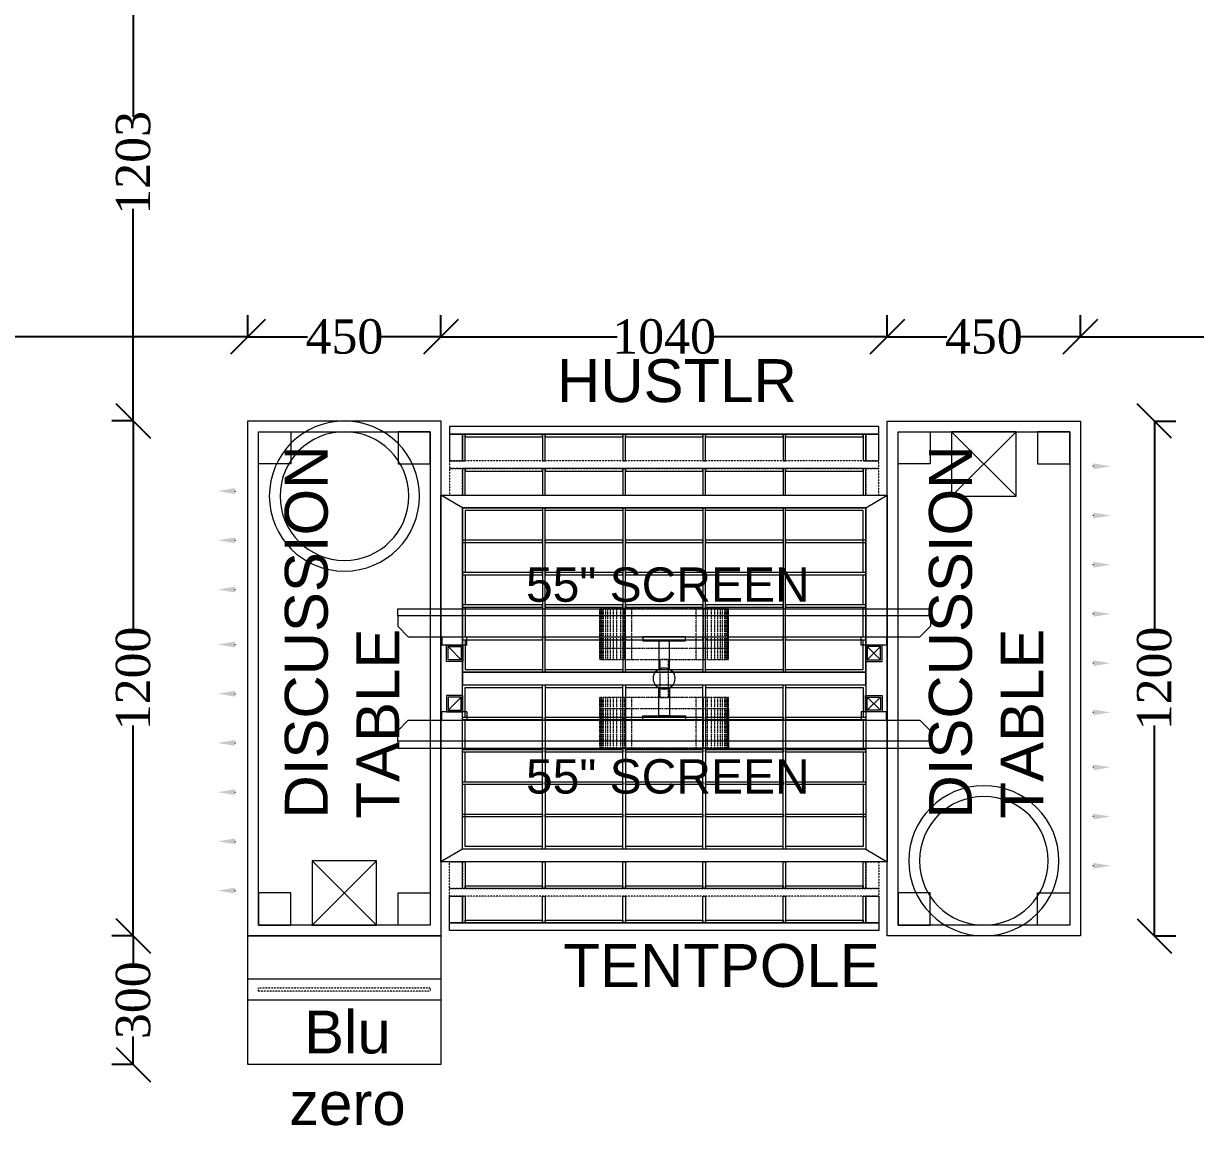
# Model space of a CAD drawing. Header units: millimetres. Extents: x 247811 to 254473, y -206991 to -192801.
# Drawn here: x 249508 to 252239, y -203925 to -201356 of the extents above; entities that cross this region are included whole.
import ezdxf

# ---------------------------------------------------------------- set-up
doc = ezdxf.new("R2010")
doc.units = ezdxf.units.MM
doc.header["$LTSCALE"] = 0.1
doc.header["$MEASUREMENT"] = 0
doc.set_wipeout_variables(frame=1)
doc.header["$PDMODE"] = 3
for name, pattern in [('a_p6_plan_L18$0$HIDDEN', [0.375, 0.25, -0.125]), ('ACAD_ISO03W100', [30, 12, -18]), ('D10_DASHED', [0.75, 0.5, -0.25])]:
    doc.linetypes.add(name, pattern=pattern)
for name, color, linetype, lineweight in [('A-DIM', 31, 'Continuous', 15), ('Floor-Unit', 1, 'Continuous', 13), ('LENS_FURNITURE', 13, 'Continuous', 9), ('LENS_TEXT', 4, 'Continuous', 5), ('LN-DIMENSION', 252, 'Continuous', 5), ('LN-ELEVATION-1', 81, 'Continuous', 13), ('LN-ELEVATION-2', 103, 'Continuous', 20), ('LN-ELEVATION-3', 125, 'a_p6_plan_L18$0$HIDDEN', 18), ('LN-ELEVATION-4', 145, 'Continuous', 13), ('LN-ELEVATION-5', 167, 'Continuous', 5), ('TV', 3, 'Continuous', 18)]:
    doc.layers.add(name, color=color, linetype=linetype, lineweight=lineweight)
doc.styles.add('LK by Kuldeepak', font='times.ttf')
doc.styles.get("Standard").update_dxf_attribs({"font": 'arial.ttf'})
doc.dimstyles.new('LK BY KULDEEPAK', dxfattribs={"dimtxt": 80, "dimasz": 80, "dimexe": 50, "dimexo": 1, "dimtad": 0, "dimdec": 0, "dimtxsty": 'LK by Kuldeepak', "dimblk": 'OBLIQUE', "dimcen": 2.5, "dimclrd": 250, "dimclre": 250, "dimclrt": 256, "dimadec": 0, "dimazin": 0, "dimtfac": 1, "dimtdec": 0, "dimtmove": 0, "dimatfit": 3, "dimfxl": 1, "dimarcsym": 0})

# ---------------------------------------------------------------- blocks, each defined once
blk = doc.blocks.new('55 DER4')
at = {"layer": 'TV', "ltscale": 12}
for p, q in [((2111558.8, 1135690.5), (2111583.2, 1135690.5)), ((2111583.2, 1135690.5), (2111607.7, 1135666)), ((2111607.7, 1134473.9), (2111607.7, 1135666)), ((2111607.7, 1135587.9), (2111627.2, 1135587.9)), ((2111627.2, 1135587.9), (2111627.2, 1135529.3)), ((2111627.2, 1135529.3), (2111607.7, 1135529.3)), ((2111627.2, 1134610.6), (2111607.7, 1134610.6)), ((2111627.2, 1134610.6), (2111627.2, 1134552)), ((2111607.7, 1134552), (2111627.2, 1134552)), ((2111583.2, 1134449.5), (2111607.7, 1134473.9)), ((2111558.8, 1134449.5), (2111583.2, 1134449.5))]:
    blk.add_line(p, q, dxfattribs=at)
at = {"layer": 'TV'}
for p, q in [((2111661.6, 1135543.3), (2111631, 1135573.9)), ((2111661.6, 1135573.9), (2111631, 1135543.3)), ((2111661.6, 1134597.1), (2111631, 1134566.5))]:
    blk.add_line(p, q, dxfattribs=at)
at = {"layer": 'TV', "ltscale": 12}
blk.add_lwpolyline([(2111542.6, 1135690.5), (2111558.8, 1135690.5), (2111558.8, 1134449.5), (2111542.6, 1134449.5)], close=True, dxfattribs=at)
at = {"layer": 'TV'}
for points in [[(2111627.2, 1135577.7), (2111627.2, 1135539.5), (2111665.4, 1135539.5), (2111665.4, 1135577.7)], [(2111631, 1135573.9), (2111631, 1135543.3), (2111661.6, 1135543.3), (2111661.6, 1135573.9)], [(2111627.2, 1134562.7), (2111627.2, 1134600.9), (2111665.4, 1134600.9), (2111665.4, 1134562.7)], [(2111631, 1134566.5), (2111631, 1134597.1), (2111661.6, 1134597.1), (2111661.6, 1134566.5)]]:
    blk.add_lwpolyline(points, close=True, dxfattribs=at)
blk = doc.blocks.new('A$Ce6ffde16')
blk.add_wipeout([(1241, 325), (1241, 284.4), (1216.6, 259.9), (1138.5, 259.9), (1138.5, 240.4), (1128.3, 240.4), (1128.3, 202.2), (1090.1, 202.2), (1090.1, 240.4), (1079.9, 240.4), (1079.9, 259.9), (670.5, 259.9), (670.5, 249.9), (633, 249.9), (633, 184.2), (633.6, 183.8), (634.5, 183.2), (634.9, 182.9), (635.7, 182.4), (636.1, 182), (636.9, 181.4), (637.4, 180.9), (638.1, 180.3), (638.6, 179.8), (639.1, 179.2), (639.6, 178.7), (640.1, 178.1), (640.7, 177.2), (641.1, 176.6), (641.8, 175.6), (642.3, 174.8), (642.7, 174.1), (643.1, 173.2), (643.4, 172.5), (643.8, 171.6), (644.1, 170.8), (644.1, 170.8), (644.4, 169.9), (644.6, 169.1), (645, 167.4), (645.2, 166), (645.4, 164.9), (645.5, 163.9), (645.5, 162.5), (645.5, 161.4), (645.4, 160.2), (645.2, 158.9), (645.1, 157.9), (644.9, 157), (644.6, 155.9), (644.3, 154.8), (644, 153.9), (643.6, 152.9), (643.1, 151.8), (642.5, 150.6), (641.9, 149.6), (641.3, 148.6), (640.8, 147.9), (639.9, 146.7), (639.2, 145.9), (638.6, 145.3), (638, 144.7), (637.4, 144), (636.6, 143.3), (636, 142.9), (635.4, 142.4), (634.9, 142.1), (634.3, 141.7), (633.6, 141.2), (633, 140.9), (633, 75.1), (670.5, 75.1), (670.5, 65.1), (1079.9, 65.1), (1079.9, 84.6), (1090.1, 84.6), (1090.1, 122.8), (1128.3, 122.8), (1128.3, 84.6), (1138.5, 84.6), (1138.5, 65.1), (1216.6, 65.1), (1241, 40.7), (1241, 0), (0, 0), (0, 40.7), (24.4, 65.1), (102.5, 65.1), (102.5, 84.6), (113.2, 84.6), (113.2, 122.8), (151.4, 122.8), (151.4, 84.6), (161.1, 84.6), (161.1, 65.1), (570.5, 65.1), (570.5, 75.1), (608, 75.1), (608, 140.9), (607.4, 141.2), (606.3, 141.9), (605.6, 142.4), (604.8, 143), (604.1, 143.7), (603.4, 144.3), (602.5, 145.1), (601.7, 146), (600.9, 147), (600.2, 148), (599.4, 149), (598.7, 150.2), (598.4, 150.8), (598, 151.7), (597.6, 152.5), (597.2, 153.4), (596.8, 154.4), (596.6, 155.3), (596.3, 156.4), (596, 157.7), (595.8, 158.9), (595.6, 160), (595.5, 161.3), (595.5, 162.5), (595.5, 163.3), (595.6, 164.3), (595.7, 165.7), (595.9, 166.8), (596, 167.7), (596.3, 168.8), (596.6, 169.8), (596.9, 170.8), (597.3, 171.8), (597.7, 172.8), (598.1, 173.7), (598.6, 174.6), (599.1, 175.4), (599.5, 176.1), (600.1, 176.9), (600.9, 178), (601.5, 178.8), (602.4, 179.8), (603.1, 180.5), (603.5, 180.9), (604.5, 181.7), (605.4, 182.4), (606.7, 183.3), (608, 184.2), (608, 249.9), (570.5, 249.9), (570.5, 259.9), (161.1, 259.9), (161.1, 240.4), (151.4, 240.4), (151.4, 202.2), (113.2, 202.2), (113.2, 240.4), (102.5, 240.4), (102.5, 259.9), (24.4, 259.9), (0, 284.4), (0, 325)])
at = {"layer": 'Floor-Unit'}
for points in [[(670.5, 259.9), (570.5, 259.9), (570.5, 249.9), (670.5, 249.9)], [(670.5, 65.1), (570.5, 65.1), (570.5, 75.1), (670.5, 75.1)]]:
    blk.add_lwpolyline(points, close=True, dxfattribs=at)
for points in [[(633, 184.2), (633, 249.9), (608, 249.9), (608, 184.2, -0.267949), (633, 184.2, 1)], [(633, 140.9), (633, 75.1), (608, 75.1), (608, 140.9, 0.267949), (633, 140.9, -1)]]:
    blk.add_lwpolyline(points, format="xyb", dxfattribs=at)
blk.add_circle((620.5, 162.5), 25, dxfattribs=at)
at = {"layer": 'Floor-Unit', "rotation": 269.9999999999999}
blk.add_blockref('55 DER4', (-1134449.5, 2111867.6), dxfattribs=at)
at = {"layer": 'Floor-Unit', "xscale": -1, "rotation": 270}
blk.add_blockref('55 DER4', (-1134449.5, -2111542.6), dxfattribs=at)
blk = doc.blocks.new('A$C5c65fe2e')
at = {"layer": 'A-DIM', "rotation": 359.9997505400531}
blk.add_blockref('A$Ce6ffde16', (0, 0), dxfattribs=at)
at = {"layer": 'Floor-Unit', "color": 0, "ltscale": 2, "char_height": 80, "attachment_point": 5}
for insert in [(629, 380.7), (629, -66.3)]:
    blk.add_mtext('\\pxqc,t3;55" SCREEN', dxfattribs=dict(at, insert=insert))
blk = doc.blocks.new('D-Table-1200')
at = {"layer": 'LN-ELEVATION-1', "linetype": 'ByBlock', "lineweight": -2}
for p, q in [((-1094.5, -480.3), (-1094.5, -479)), ((-979.8, -480.3), (-979.8, -479)), ((-865.1, -480.3), (-865.1, -479)), ((-750.4, -480.3), (-750.4, -479)), ((-635.6, -480.3), (-635.6, -479)), ((-520.9, -480.3), (-520.9, -479)), ((-392.9, -480.3), (-392.9, -479)), ((-278.1, -480.3), (-278.1, -479)), ((-163.4, -480.3), (-163.4, -479))]:
    blk.add_line(p, q, dxfattribs=at)
for points in [[(0, 0), (-1200, 0), (-1200, -450), (0, -450)], [(-25, -25), (-1175, -25), (-1175, -425), (-25, -425)]]:
    blk.add_lwpolyline(points, close=True, dxfattribs=at)
for radius in [175, 150]:
    blk.add_circle((-175, -225), radius, dxfattribs=at)
for points in [[(-1087.9, -480.3), (-1101.2, -480.3), (-1094.5, -520.3)], [(-973.1, -480.3), (-986.5, -480.3), (-979.8, -520.3)], [(-858.4, -480.3), (-871.8, -480.3), (-865.1, -520.3)], [(-743.7, -480.3), (-757, -480.3), (-750.4, -520.3)], [(-629, -480.3), (-642.3, -480.3), (-635.6, -520.3)], [(-514.2, -480.3), (-527.6, -480.3), (-520.9, -520.3)], [(-386.2, -480.3), (-399.5, -480.3), (-392.9, -520.3)], [(-271.5, -480.3), (-284.8, -480.3), (-278.1, -520.3)], [(-156.7, -480.3), (-170.1, -480.3), (-163.4, -520.3)]]:
    blk.add_solid(points, dxfattribs=at)
at = {"layer": 'LN-ELEVATION-5', "linetype": 'ByBlock', "lineweight": -2}
for p, q in [((-1025, -300), (-1175, -150)), ((-1175, -300), (-1025, -150))]:
    blk.add_line(p, q, dxfattribs=at)
for points in [[(-1100, -25), (-1175, -25), (-1175, -100), (-1100, -100)], [(-100, -25), (-25, -25), (-25, -100), (-100, -100)], [(-1025, -300), (-1175, -300), (-1175, -150), (-1025, -150)], [(-1100, -425), (-1175, -425), (-1175, -350), (-1100, -350)], [(-100, -425), (-25, -425), (-25, -350), (-100, -350)]]:
    blk.add_lwpolyline(points, close=True, dxfattribs=at)
blk = doc.blocks.new('ffgd')
at = {"layer": 'LN-ELEVATION-4', "linetype": 'ACAD_ISO03W100', "ltscale": 0.1}
blk.add_lwpolyline([(0, 47.3), (0, -41.5), (-20, -41.5), (-20, 47.3)], close=True, dxfattribs=at)
at = {"layer": 'LN-ELEVATION-5', "linetype": 'ACAD_ISO03W100', "ltscale": 0.1}
for p, q in [((-159.9, 165.7), (-159.9, 47.3)), ((-159.7, 165.7), (-159.7, 47.3)), ((-159.4, 165.7), (-159.4, 47.3)), ((-159, 165.7), (-159, 47.3)), ((-158.5, 165.7), (-158.5, 47.3)), ((-157.9, 165.7), (-157.9, 47.3)), ((-157.1, 165.7), (-157.1, 47.3)), ((-156.1, 165.7), (-156.1, 47.3)), ((-154.1, 165.7), (-154.1, 47.3)), ((-151.1, 165.7), (-151.1, 47.3)), ((-146.1, 165.7), (-146.1, 47.3)), ((-141.1, 165.7), (-141.1, 47.3)), ((-135.1, 165.7), (-135.1, 47.3)), ((-128.1, 165.7), (-128.1, 47.3)), ((-120.1, 165.7), (-120.1, 47.3)), ((-111.1, 165.7), (-111.1, 47.3)), ((-102.1, 165.7), (-102.1, 47.3)), ((-85, 165.7), (-85, 47.3)), ((65, 165.7), (65, 47.3)), ((82.1, 165.7), (82.1, 47.3)), ((91.1, 165.7), (91.1, 47.3)), ((100.1, 165.7), (100.1, 47.3)), ((108.1, 165.7), (108.1, 47.3)), ((115.1, 165.7), (115.1, 47.3)), ((121.1, 165.7), (121.1, 47.3)), ((126.1, 165.7), (126.1, 47.3)), ((131.1, 165.7), (131.1, 47.3)), ((134.1, 165.7), (134.1, 47.3)), ((136.1, 165.7), (136.1, 47.3)), ((137.1, 165.7), (137.1, 47.3)), ((137.9, 165.7), (137.9, 47.3)), ((138.5, 165.7), (138.5, 47.3)), ((139, 165.7), (139, 47.3)), ((139.4, 165.7), (139.4, 47.3)), ((139.7, 165.7), (139.7, 47.3)), ((139.9, 165.7), (139.9, 47.3)), ((-159.9, -41.5), (-159.9, -159.9)), ((-159.7, -41.5), (-159.7, -159.9)), ((-159.4, -41.5), (-159.4, -159.9)), ((-159, -41.5), (-159, -159.9)), ((-158.5, -41.5), (-158.5, -159.9)), ((-157.9, -41.5), (-157.9, -159.9)), ((-157.1, -41.5), (-157.1, -159.9)), ((-156.1, -41.5), (-156.1, -159.9)), ((-154.1, -41.5), (-154.1, -159.9)), ((-151.1, -41.5), (-151.1, -159.9)), ((-146.1, -41.5), (-146.1, -159.9)), ((-141.1, -41.5), (-141.1, -159.9)), ((-135.1, -41.5), (-135.1, -159.9)), ((-128.1, -41.5), (-128.1, -159.9)), ((-120.1, -41.5), (-120.1, -159.9)), ((-111.1, -41.5), (-111.1, -159.9)), ((-102.1, -41.5), (-102.1, -159.9)), ((-85, -41.5), (-85, -159.9)), ((65, -41.5), (65, -159.9)), ((82.1, -41.5), (82.1, -159.9)), ((91.1, -41.5), (91.1, -159.9)), ((100.1, -41.5), (100.1, -159.9)), ((108.1, -41.5), (108.1, -159.9)), ((115.1, -41.5), (115.1, -159.9)), ((121.1, -41.5), (121.1, -159.9)), ((126.1, -41.5), (126.1, -159.9)), ((131.1, -41.5), (131.1, -159.9)), ((134.1, -41.5), (134.1, -159.9)), ((136.1, -41.5), (136.1, -159.9)), ((137.1, -41.5), (137.1, -159.9)), ((137.9, -41.5), (137.9, -159.9)), ((138.5, -41.5), (138.5, -159.9)), ((139, -41.5), (139, -159.9)), ((139.4, -41.5), (139.4, -159.9)), ((139.7, -41.5), (139.7, -159.9)), ((139.9, -41.5), (139.9, -159.9))]:
    blk.add_line(p, q, dxfattribs=at)
for points in [[(140, 73), (140, 165.7), (-160, 165.7), (-160, 73)], [(140, -67.1), (140, -159.9), (-160, -159.9), (-160, -67.1)]]:
    blk.add_lwpolyline(points, dxfattribs=at)
for points in [[(140, 73), (140, 47.3), (-160, 47.3), (-160, 73)], [(140, -41.5), (140, -67.1), (-160, -67.1), (-160, -41.5)]]:
    blk.add_lwpolyline(points, close=True, dxfattribs=at)
blk = doc.blocks.new('VHNDF')
at = {"layer": 'LN-ELEVATION-1'}
for points in [[(-470, -327.4), (470, -327.4), (470, 467.6), (-470, 467.6)], [(-470, 85.1), (470, 85.1), (470, 467.6), (-470, 467.6)], [(-283.2, 85.1), (-277.2, 85.1), (-277.2, 467.6), (-283.2, 467.6)], [(-96.4, 85.1), (-90.4, 85.1), (-90.4, 467.6), (-96.4, 467.6)], [(90.4, 85.1), (96.4, 85.1), (96.4, 467.6), (90.4, 467.6)], [(277.2, 85.1), (283.2, 85.1), (283.2, 467.6), (277.2, 467.6)], [(-470, 386.6), (-283.2, 386.6), (-283.2, 392.6), (-470, 392.6)], [(-277.2, 386.6), (-96.4, 386.6), (-96.4, 392.6), (-277.2, 392.6)], [(-90.4, 386.6), (90.4, 386.6), (90.4, 392.6), (-90.4, 392.6)], [(96.4, 386.6), (277.2, 386.6), (277.2, 392.6), (96.4, 392.6)], [(283.2, 386.6), (470, 386.6), (470, 392.6), (283.2, 392.6)], [(-470, 311.2), (-283.2, 311.2), (-283.2, 317.2), (-470, 317.2)], [(-277.2, 311.2), (-96.4, 311.2), (-96.4, 317.2), (-277.2, 317.2)], [(-90.4, 311.2), (90.4, 311.2), (90.4, 317.2), (-90.4, 317.2)], [(96.4, 311.2), (277.2, 311.2), (277.2, 317.2), (96.4, 317.2)], [(283.2, 311.2), (470, 311.2), (470, 317.2), (283.2, 317.2)], [(-470, 235.8), (-283.2, 235.8), (-283.2, 241.8), (-470, 241.8)], [(-277.2, 235.8), (-96.4, 235.8), (-96.4, 241.8), (-277.2, 241.8)], [(-90.4, 235.8), (90.4, 235.8), (90.4, 241.8), (-90.4, 241.8)], [(96.4, 235.8), (277.2, 235.8), (277.2, 241.8), (96.4, 241.8)], [(283.2, 235.8), (470, 235.8), (470, 241.8), (283.2, 241.8)], [(-470, 160.4), (-283.2, 160.4), (-283.2, 166.4), (-470, 166.4)], [(-277.2, 160.4), (-96.4, 160.4), (-96.4, 166.4), (-277.2, 166.4)], [(-90.4, 160.4), (90.4, 160.4), (90.4, 166.4), (-90.4, 166.4)], [(96.4, 160.4), (277.2, 160.4), (277.2, 166.4), (96.4, 166.4)], [(283.2, 160.4), (470, 160.4), (470, 166.4), (283.2, 166.4)], [(-470, 85.1), (470, 85.1), (470, 55.1), (-470, 55.1)], [(-470, 55.1), (470, 55.1), (470, -327.4), (-470, -327.4)], [(-283.2, 55.1), (-277.2, 55.1), (-277.2, -327.4), (-283.2, -327.4)], [(-96.4, 55.1), (-90.4, 55.1), (-90.4, -327.4), (-96.4, -327.4)], [(90.4, 55.1), (96.4, 55.1), (96.4, -327.4), (90.4, -327.4)], [(277.2, 55.1), (283.2, 55.1), (283.2, -327.4), (277.2, -327.4)], [(-470, -20.3), (-283.2, -20.3), (-283.2, -26.3), (-470, -26.3)], [(-277.2, -20.3), (-96.4, -20.3), (-96.4, -26.3), (-277.2, -26.3)], [(-90.4, -20.3), (90.4, -20.3), (90.4, -26.3), (-90.4, -26.3)], [(96.4, -20.3), (277.2, -20.3), (277.2, -26.3), (96.4, -26.3)], [(283.2, -20.3), (470, -20.3), (470, -26.3), (283.2, -26.3)], [(-470, -95.7), (-283.2, -95.7), (-283.2, -101.7), (-470, -101.7)], [(-277.2, -95.7), (-96.4, -95.7), (-96.4, -101.7), (-277.2, -101.7)], [(-90.4, -95.7), (90.4, -95.7), (90.4, -101.7), (-90.4, -101.7)], [(96.4, -95.7), (277.2, -95.7), (277.2, -101.7), (96.4, -101.7)], [(283.2, -95.7), (470, -95.7), (470, -101.7), (283.2, -101.7)], [(-470, -171.1), (-283.2, -171.1), (-283.2, -177.1), (-470, -177.1)], [(-277.2, -171.1), (-96.4, -171.1), (-96.4, -177.1), (-277.2, -177.1)], [(-90.4, -171.1), (90.4, -171.1), (90.4, -177.1), (-90.4, -177.1)], [(96.4, -171.1), (277.2, -171.1), (277.2, -177.1), (96.4, -177.1)], [(283.2, -171.1), (470, -171.1), (470, -177.1), (283.2, -177.1)], [(-470, -246.4), (-283.2, -246.4), (-283.2, -252.4), (-470, -252.4)], [(-277.2, -246.4), (-96.4, -246.4), (-96.4, -252.4), (-277.2, -252.4)], [(-90.4, -246.4), (90.4, -246.4), (90.4, -252.4), (-90.4, -252.4)], [(96.4, -246.4), (277.2, -246.4), (277.2, -252.4), (96.4, -252.4)], [(283.2, -246.4), (470, -246.4), (470, -252.4), (283.2, -252.4)]]:
    blk.add_lwpolyline(points, close=True, dxfattribs=at)
for points in [[(-283.2, 461.6), (-464, 461.6), (-464, 317.2)], [(-96.4, 461.6), (-277.2, 461.6)], [(90.4, 461.6), (-90.4, 461.6)], [(277.2, 461.6), (96.4, 461.6)], [(464, 317.2), (464, 461.6), (283.2, 461.6)], [(-464, 311.2), (-464, 241.8)], [(464, 241.8), (464, 311.2)], [(-464, 235.8), (-464, 166.4)], [(464, 166.4), (464, 235.8)], [(-464, 160.4), (-464, 91.1), (-283.2, 91.1)], [(283.2, 91.1), (464, 91.1), (464, 160.4)], [(-277.2, 91.1), (-96.4, 91.1)], [(-90.4, 91.1), (90.4, 91.1)], [(96.4, 91.1), (277.2, 91.1)], [(-464, -20.3), (-464, 49.1), (-283.2, 49.1)], [(-277.2, 49.1), (-96.4, 49.1)], [(-90.4, 49.1), (90.4, 49.1)], [(96.4, 49.1), (277.2, 49.1)], [(283.2, 49.1), (464, 49.1), (464, -20.3)], [(-464, -95.7), (-464, -26.3)], [(464, -26.3), (464, -95.7)], [(-464, -171.1), (-464, -101.7)], [(464, -101.7), (464, -171.1)], [(-283.2, -321.4), (-464, -321.4), (-464, -177.1)], [(464, -177.1), (464, -321.4), (283.2, -321.4)], [(-96.4, -321.4), (-277.2, -321.4)], [(90.4, -321.4), (-90.4, -321.4)], [(277.2, -321.4), (96.4, -321.4)]]:
    blk.add_lwpolyline(points, dxfattribs=at)
at = {"layer": 'LN-ELEVATION-2'}
blk.add_lwpolyline([(-520, -357.4), (520, -357.4), (520, 497.6), (-520, 497.6)], close=True, dxfattribs=at)
for points in [[(-470, 467.6), (-520, 497.6)], [(470, 467.6), (520, 497.6)], [(-470, -327.4), (-520, -357.4)], [(470, -327.4), (520, -357.4)]]:
    blk.add_lwpolyline(points, dxfattribs=at)
at = {"layer": 'LN-ELEVATION-3'}
for points in [[(-500, 559.6), (500, 559.6), (500, 577.6), (-500, 577.6)], [(-500, 497.6), (-470, 497.6), (-470, 559.6), (-500, 559.6)], [(470, 497.6), (500, 497.6), (500, 559.6), (470, 559.6)], [(-500, -357.4), (-470, -357.4), (-470, -419.4), (-500, -419.4)], [(470, -357.4), (500, -357.4), (500, -419.4), (470, -419.4)], [(-500, -419.4), (500, -419.4), (500, -437.4), (-500, -437.4)]]:
    blk.add_lwpolyline(points, close=True, dxfattribs=at)
at = {"layer": 'LN-ELEVATION-4'}
for points in [[(-500, 639.6), (500, 639.6), (500, 657.6), (-500, 657.6)], [(-500, 577.6), (-470, 577.6), (-470, 639.6), (-500, 639.6)], [(470, 577.6), (500, 577.6), (500, 639.6), (470, 639.6)], [(-470, 497.6), (-464, 497.6), (-464, 559.6), (-470, 559.6)], [(-464, 553.6), (-283.2, 553.6), (-283.2, 559.6), (-464, 559.6)], [(-283.2, 497.6), (-277.2, 497.6), (-277.2, 559.6), (-283.2, 559.6)], [(-277.2, 553.6), (-96.4, 553.6), (-96.4, 559.6), (-277.2, 559.6)], [(-96.4, 497.6), (-90.4, 497.6), (-90.4, 559.6), (-96.4, 559.6)], [(-90.4, 553.6), (90.4, 553.6), (90.4, 559.6), (-90.4, 559.6)], [(90.4, 497.6), (96.4, 497.6), (96.4, 559.6), (90.4, 559.6)], [(96.4, 553.6), (277.2, 553.6), (277.2, 559.6), (96.4, 559.6)], [(277.2, 497.6), (283.2, 497.6), (283.2, 559.6), (277.2, 559.6)], [(283.2, 553.6), (464, 553.6), (464, 559.6), (283.2, 559.6)], [(464, 497.6), (470, 497.6), (470, 559.6), (464, 559.6)], [(-470, -357.4), (-464, -357.4), (-464, -419.4), (-470, -419.4)], [(-283.2, -357.4), (-277.2, -357.4), (-277.2, -419.4), (-283.2, -419.4)], [(-96.4, -357.4), (-90.4, -357.4), (-90.4, -419.4), (-96.4, -419.4)], [(90.4, -357.4), (96.4, -357.4), (96.4, -419.4), (90.4, -419.4)], [(277.2, -357.4), (283.2, -357.4), (283.2, -419.4), (277.2, -419.4)], [(464, -357.4), (470, -357.4), (470, -419.4), (464, -419.4)], [(-464, -413.4), (-283.2, -413.4), (-283.2, -419.4), (-464, -419.4)], [(-277.2, -413.4), (-96.4, -413.4), (-96.4, -419.4), (-277.2, -419.4)], [(-90.4, -413.4), (90.4, -413.4), (90.4, -419.4), (-90.4, -419.4)], [(96.4, -413.4), (277.2, -413.4), (277.2, -419.4), (96.4, -419.4)], [(283.2, -413.4), (464, -413.4), (464, -419.4), (283.2, -419.4)], [(-500, -437.4), (-470, -437.4), (-470, -499.4), (-500, -499.4)], [(470, -437.4), (500, -437.4), (500, -499.4), (470, -499.4)], [(-500, -499.4), (500, -499.4), (500, -517.4), (-500, -517.4)]]:
    blk.add_lwpolyline(points, close=True, dxfattribs=at)
at = {"layer": 'LN-ELEVATION-5'}
for points in [[(-470, 577.6), (-464, 577.6), (-464, 639.6), (-470, 639.6)], [(-464, 633.6), (-283.2, 633.6), (-283.2, 639.6), (-464, 639.6)], [(-283.2, 577.6), (-277.2, 577.6), (-277.2, 639.6), (-283.2, 639.6)], [(-277.2, 633.6), (-96.4, 633.6), (-96.4, 639.6), (-277.2, 639.6)], [(-96.4, 577.6), (-90.4, 577.6), (-90.4, 639.6), (-96.4, 639.6)], [(-90.4, 633.6), (90.4, 633.6), (90.4, 639.6), (-90.4, 639.6)], [(90.4, 577.6), (96.4, 577.6), (96.4, 639.6), (90.4, 639.6)], [(96.4, 633.6), (277.2, 633.6), (277.2, 639.6), (96.4, 639.6)], [(277.2, 577.6), (283.2, 577.6), (283.2, 639.6), (277.2, 639.6)], [(283.2, 633.6), (464, 633.6), (464, 639.6), (283.2, 639.6)], [(464, 577.6), (470, 577.6), (470, 639.6), (464, 639.6)], [(-470, -437.4), (-464, -437.4), (-464, -499.4), (-470, -499.4)], [(-283.2, -437.4), (-277.2, -437.4), (-277.2, -499.4), (-283.2, -499.4)], [(-96.4, -437.4), (-90.4, -437.4), (-90.4, -499.4), (-96.4, -499.4)], [(90.4, -437.4), (96.4, -437.4), (96.4, -499.4), (90.4, -499.4)], [(277.2, -437.4), (283.2, -437.4), (283.2, -499.4), (277.2, -499.4)], [(464, -437.4), (470, -437.4), (470, -499.4), (464, -499.4)], [(-464, -493.4), (-283.2, -493.4), (-283.2, -499.4), (-464, -499.4)], [(-277.2, -493.4), (-96.4, -493.4), (-96.4, -499.4), (-277.2, -499.4)], [(-90.4, -493.4), (90.4, -493.4), (90.4, -499.4), (-90.4, -499.4)], [(96.4, -493.4), (277.2, -493.4), (277.2, -499.4), (96.4, -499.4)], [(283.2, -493.4), (464, -493.4), (464, -499.4), (283.2, -499.4)]]:
    blk.add_lwpolyline(points, close=True, dxfattribs=at)
at = {"layer": 'LN-DIMENSION'}
blk.add_blockref('ffgd', (10, 67.1), dxfattribs=at)
blk = doc.blocks.new('blu zero rack details')
at = {"layer": 'LENS_FURNITURE', "ltscale": 0.5}
for points in [[(86206.7, 120883.4), (86206.7, 120433.4), (85906.7, 120433.4), (85906.7, 120883.4)], [(86106.7, 120883.4), (86106.7, 120433.4), (86056.7, 120433.4), (86056.7, 120883.4)]]:
    blk.add_lwpolyline(points, close=True, dxfattribs=at)
at = {"layer": 'LENS_FURNITURE', "linetype": 'D10_DASHED', "ltscale": 2}
blk.add_lwpolyline([(86085.7, 120858.4), (86085.7, 120458.4), (86077.7, 120458.4), (86077.7, 120858.4)], close=True, dxfattribs=at)
blk = doc.blocks.new('_Oblique')
at = {"color": 0, "linetype": 'ByBlock', "lineweight": -2}
blk.add_line((-0.5, -0.5), (0.5, 0.5), dxfattribs=at)
blk = doc.blocks.new('*D87')
at = {"layer": 'A-DIM', "color": 250, "lineweight": -2, "transparency": 16777216}
for p, q in [((249763.8, -201079.7), (249814, -201079.7)), ((249764, -201079.7), (249764, -201574.4)), ((249764, -202282.9), (249764, -201788.2)), ((249764.2, -202282.9), (249714, -202282.9))]:
    blk.add_line(p, q, dxfattribs=at)
at = {"layer": 'Defpoints', "color": 0, "transparency": 16777216}
for p in [(249551.5, -201079.7), (249764, -202282.9), (250031.1, -202282.9)]:
    blk.add_point(p, dxfattribs=at)
at = {"layer": 'A-DIM', "color": 250, "lineweight": -2, "transparency": 16777216, "xscale": 80, "yscale": 80, "zscale": 80}
for p, rotation in [((249764, -201079.7), 90), ((249764, -202282.9), 270)]:
    blk.add_blockref('_Oblique', p, dxfattribs=dict(at, rotation=rotation))
at = {"layer": 'A-DIM', "transparency": 16777216, "insert": (249764, -201681.3), "char_height": 80, "attachment_point": 5, "rotation": 90, "style": 'LK by Kuldeepak'}
blk.add_mtext('1203', dxfattribs=at)
blk = doc.blocks.new('*D88')
at = {"layer": 'A-DIM', "color": 250, "lineweight": -2, "transparency": 16777216}
for p, q in [((249764.2, -202282.9), (249714, -202282.9)), ((249764, -202282.9), (249764, -202773.2)), ((249764, -203482.9), (249764, -202992.7)), ((249764.2, -203482.9), (249714, -203482.9))]:
    blk.add_line(p, q, dxfattribs=at)
at = {"layer": 'Defpoints', "color": 0, "transparency": 16777216}
for p in [(250031.1, -202282.9), (249764, -203482.9), (250031.1, -203482.9)]:
    blk.add_point(p, dxfattribs=at)
at = {"layer": 'A-DIM', "color": 250, "lineweight": -2, "transparency": 16777216, "xscale": 80, "yscale": 80, "zscale": 80}
for p, rotation in [((249764, -202282.9), 90), ((249764, -203482.9), 270)]:
    blk.add_blockref('_Oblique', p, dxfattribs=dict(at, rotation=rotation))
at = {"layer": 'A-DIM', "transparency": 16777216, "insert": (249764, -202882.9), "char_height": 80, "attachment_point": 5, "rotation": 90, "style": 'LK by Kuldeepak'}
blk.add_mtext('1200', dxfattribs=at)
blk = doc.blocks.new('*D89')
at = {"layer": 'A-DIM', "color": 250, "lineweight": -2, "transparency": 16777216}
for p, q in [((249764.2, -203482.9), (249714, -203482.9)), ((249764, -203482.9), (249764, -203548.2)), ((249764, -203782.9), (249764, -203717.7)), ((249764.2, -203782.9), (249714, -203782.9))]:
    blk.add_line(p, q, dxfattribs=at)
at = {"layer": 'Defpoints', "color": 0, "transparency": 16777216}
for p in [(250031.1, -203482.9), (249764, -203782.9), (250031.1, -203782.9)]:
    blk.add_point(p, dxfattribs=at)
at = {"layer": 'A-DIM', "color": 250, "lineweight": -2, "transparency": 16777216, "xscale": 80, "yscale": 80, "zscale": 80}
for p, rotation in [((249764, -203482.9), 90), ((249764, -203782.9), 270)]:
    blk.add_blockref('_Oblique', p, dxfattribs=dict(at, rotation=rotation))
at = {"layer": 'A-DIM', "transparency": 16777216, "insert": (249764, -203632.9), "char_height": 80, "attachment_point": 5, "rotation": 90, "style": 'LK by Kuldeepak'}
blk.add_mtext('300', dxfattribs=at)
blk = doc.blocks.new('*D90')
at = {"layer": 'A-DIM', "color": 250, "lineweight": -2, "transparency": 16777216}
for p, q in [((250031.1, -202086.5), (250031.1, -202036.4)), ((250481.1, -202086.5), (250481.1, -202036.4)), ((250031.1, -202086.4), (250169.9, -202086.4)), ((250481.1, -202086.4), (250342.3, -202086.4))]:
    blk.add_line(p, q, dxfattribs=at)
at = {"layer": 'Defpoints', "color": 0, "transparency": 16777216}
for p in [(250481.1, -202086.4), (250031.1, -202282.9), (250481.1, -202282.9)]:
    blk.add_point(p, dxfattribs=at)
at = {"layer": 'A-DIM', "color": 250, "lineweight": -2, "transparency": 16777216, "xscale": 80, "yscale": 80, "zscale": 80, "rotation": 180}
blk.add_blockref('_Oblique', (250031.1, -202086.4), dxfattribs=at)
at = {"layer": 'A-DIM', "color": 250, "lineweight": -2, "transparency": 16777216, "xscale": 80, "yscale": 80, "zscale": 80}
blk.add_blockref('_Oblique', (250481.1, -202086.4), dxfattribs=at)
at = {"layer": 'A-DIM', "transparency": 16777216, "insert": (250256.1, -202086.4), "char_height": 80, "attachment_point": 5, "style": 'LK by Kuldeepak'}
blk.add_mtext('450', dxfattribs=at)
blk = doc.blocks.new('*D91')
at = {"layer": 'A-DIM', "color": 250, "lineweight": -2, "transparency": 16777216}
for p, q in [((248579.4, -202086.5), (248579.4, -202036.4)), ((250031.1, -202086.5), (250031.1, -202036.4)), ((248579.4, -202086.4), (249195.9, -202086.4)), ((250031.1, -202086.4), (249414.7, -202086.4))]:
    blk.add_line(p, q, dxfattribs=at)
at = {"layer": 'Defpoints', "color": 0, "transparency": 16777216}
for p in [(248579.4, -202086.4), (248579.4, -202214.4), (250031.1, -202282.9)]:
    blk.add_point(p, dxfattribs=at)
at = {"layer": 'A-DIM', "color": 250, "lineweight": -2, "transparency": 16777216, "xscale": 80, "yscale": 80, "zscale": 80, "rotation": 180}
blk.add_blockref('_Oblique', (248579.4, -202086.4), dxfattribs=at)
at = {"layer": 'A-DIM', "color": 250, "lineweight": -2, "transparency": 16777216, "xscale": 80, "yscale": 80, "zscale": 80}
blk.add_blockref('_Oblique', (250031.1, -202086.4), dxfattribs=at)
at = {"layer": 'A-DIM', "transparency": 16777216, "insert": (249305.3, -202086.4), "char_height": 80, "attachment_point": 5, "style": 'LK by Kuldeepak'}
blk.add_mtext('1452', dxfattribs=at)
blk = doc.blocks.new('*D92')
at = {"layer": 'A-DIM', "color": 250, "lineweight": -2, "transparency": 16777216}
for p, q in [((250481.1, -202086.5), (250481.1, -202036.4)), ((251521.1, -202086.5), (251521.1, -202036.4)), ((250481.1, -202086.4), (250891.4, -202086.4)), ((251521.1, -202086.4), (251110.8, -202086.4))]:
    blk.add_line(p, q, dxfattribs=at)
at = {"layer": 'Defpoints', "color": 0, "transparency": 16777216}
for p in [(251521.1, -202086.4), (250481.1, -202282.9), (251521.1, -202283)]:
    blk.add_point(p, dxfattribs=at)
at = {"layer": 'A-DIM', "color": 250, "lineweight": -2, "transparency": 16777216, "xscale": 80, "yscale": 80, "zscale": 80, "rotation": 180}
blk.add_blockref('_Oblique', (250481.1, -202086.4), dxfattribs=at)
at = {"layer": 'A-DIM', "color": 250, "lineweight": -2, "transparency": 16777216, "xscale": 80, "yscale": 80, "zscale": 80}
blk.add_blockref('_Oblique', (251521.1, -202086.4), dxfattribs=at)
at = {"layer": 'A-DIM', "transparency": 16777216, "insert": (251001.1, -202086.4), "char_height": 80, "attachment_point": 5, "style": 'LK by Kuldeepak'}
blk.add_mtext('1040', dxfattribs=at)
blk = doc.blocks.new('*D93')
at = {"layer": 'A-DIM', "color": 250, "lineweight": -2, "transparency": 16777216}
for p, q in [((251521.1, -202086.5), (251521.1, -202036.4)), ((251971.1, -202086.5), (251971.1, -202036.4)), ((251521.1, -202086.4), (251659.9, -202086.4)), ((251971.1, -202086.4), (251832.3, -202086.4))]:
    blk.add_line(p, q, dxfattribs=at)
at = {"layer": 'Defpoints', "color": 0, "transparency": 16777216}
for p in [(251971.1, -202086.4), (251521.1, -202283), (251971.1, -202283)]:
    blk.add_point(p, dxfattribs=at)
at = {"layer": 'A-DIM', "color": 250, "lineweight": -2, "transparency": 16777216, "xscale": 80, "yscale": 80, "zscale": 80, "rotation": 180}
blk.add_blockref('_Oblique', (251521.1, -202086.4), dxfattribs=at)
at = {"layer": 'A-DIM', "color": 250, "lineweight": -2, "transparency": 16777216, "xscale": 80, "yscale": 80, "zscale": 80}
blk.add_blockref('_Oblique', (251971.1, -202086.4), dxfattribs=at)
at = {"layer": 'A-DIM', "transparency": 16777216, "insert": (251746.1, -202086.4), "char_height": 80, "attachment_point": 5, "style": 'LK by Kuldeepak'}
blk.add_mtext('450', dxfattribs=at)
blk = doc.blocks.new('*D94')
at = {"layer": 'A-DIM', "color": 250, "lineweight": -2, "transparency": 16777216}
for p, q in [((251971.1, -202086.5), (251971.1, -202036.4)), ((253503.1, -202086.5), (253503.1, -202036.4)), ((251971.1, -202086.4), (252627.7, -202086.4)), ((253503.1, -202086.4), (252846.5, -202086.4))]:
    blk.add_line(p, q, dxfattribs=at)
at = {"layer": 'Defpoints', "color": 0, "transparency": 16777216}
for p in [(253503.1, -202086.4), (253503.1, -202199.9), (251971.1, -202283)]:
    blk.add_point(p, dxfattribs=at)
at = {"layer": 'A-DIM', "color": 250, "lineweight": -2, "transparency": 16777216, "xscale": 80, "yscale": 80, "zscale": 80, "rotation": 180}
blk.add_blockref('_Oblique', (251971.1, -202086.4), dxfattribs=at)
at = {"layer": 'A-DIM', "color": 250, "lineweight": -2, "transparency": 16777216, "xscale": 80, "yscale": 80, "zscale": 80}
blk.add_blockref('_Oblique', (253503.1, -202086.4), dxfattribs=at)
at = {"layer": 'A-DIM', "transparency": 16777216, "insert": (252737.1, -202086.4), "char_height": 80, "attachment_point": 5, "style": 'LK by Kuldeepak'}
blk.add_mtext('1532', dxfattribs=at)
blk = doc.blocks.new('*D108')
at = {"layer": 'A-DIM', "color": 250, "lineweight": -2, "transparency": 16777216}
for p, q in [((252143.3, -202283), (252193.5, -202283)), ((252143.5, -202283), (252143.5, -202773.2)), ((252143.5, -203483), (252143.5, -202992.7)), ((252143.3, -203483), (252193.5, -203483))]:
    blk.add_line(p, q, dxfattribs=at)
at = {"layer": 'Defpoints', "color": 0, "transparency": 16777216}
for p in [(251971.1, -202283), (252143.5, -202283), (251971.1, -203483)]:
    blk.add_point(p, dxfattribs=at)
at = {"layer": 'A-DIM', "color": 250, "lineweight": -2, "transparency": 16777216, "xscale": 80, "yscale": 80, "zscale": 80}
for p, rotation in [((252143.5, -202283), 90), ((252143.5, -203483), 270)]:
    blk.add_blockref('_Oblique', p, dxfattribs=dict(at, rotation=rotation))
at = {"layer": 'A-DIM', "transparency": 16777216, "insert": (252143.5, -202883), "char_height": 80, "attachment_point": 5, "rotation": 90, "style": 'LK by Kuldeepak'}
blk.add_mtext('1200', dxfattribs=at)

msp = doc.modelspace()

# ---------------------------------------------------------------- block references
at = {"layer": 'Floor-Unit', "rotation": 90}
msp.add_blockref('blu zero rack details', (370914.5, -289689.6), dxfattribs=at)
at = {"layer": 'TV', "ltscale": 12}
msp.add_blockref('A$C5c65fe2e', (250380.6, -203045.5), dxfattribs=at)

# ---------------------------------------------------------------- texts
at = {"layer": 'LENS_TEXT', "linetype": 'Continuous', "ltscale": 3, "char_height": 100, "width": 421.567, "attachment_point": 5}
for s, insert in [('\\pxql;HUSTLR', (250962.2, -202189.5)), ('\\pxql;TENTPOLE', (250977, -203552.7))]:
    msp.add_mtext(s, dxfattribs=dict(at, insert=insert))
at = {"layer": 'LENS_TEXT', "insert": (250084.4, -203657), "char_height": 100, "width": 357.25, "attachment_point": 1}
msp.add_mtext('\\pxqc,t8;Blu zero', dxfattribs=at)

# ---------------------------------------------------------------- dimensions: what is measured, and where the dimension line sits
at = {"layer": 'A-DIM'}
for base, p1, p2, override, picture, middle in [((249764, -202282.9), (249551.5, -201079.7), (250031.1, -202282.9), {"dimtmove": 1, "dimfxl": 0.18, "dimfxlon": 1, "dimarcsym": 1}, '*D87', (249764, -201681.3)), ((249764, -203482.9), (250031.1, -202282.9), (250031.1, -203482.9), {"dimtmove": 1, "dimfxl": 0.18, "dimfxlon": 1, "dimarcsym": 1}, '*D88', (249764, -202882.9)), ((252143.5, -202283), (251971.1, -203483), (251971.1, -202283), {"dimfxl": 0.18, "dimfxlon": 1, "dimarcsym": 1}, '*D108', (252143.5, -202883)), ((249764, -203782.9), (250031.1, -203482.9), (250031.1, -203782.9), {"dimtmove": 1, "dimfxl": 0.18, "dimfxlon": 1, "dimarcsym": 1}, '*D89', (249764, -203632.9))]:
    dim = msp.add_linear_dim(base=base, p1=p1, p2=p2, angle=90, dimstyle='LK BY KULDEEPAK', override=override, dxfattribs=at)
    dim.commit()
    dim.dimension.update_dxf_attribs({"geometry": picture, "text_midpoint": middle})
for base, p1, p2, override, picture, middle in [((248579.4, -202086.4), (250031.1, -202282.9), (248579.4, -202214.4), {"dimtmove": 1, "dimfxl": 0.18, "dimfxlon": 1, "dimarcsym": 1}, '*D91', (249305.3, -202086.4)), ((250481.1, -202086.4), (250031.1, -202282.9), (250481.1, -202282.9), {"dimfxl": 0.18, "dimfxlon": 1, "dimarcsym": 1}, '*D90', (250256.1, -202086.4)), ((251521.1, -202086.4), (250481.1, -202282.9), (251521.1, -202283), {"dimtmove": 1, "dimfxl": 0.18, "dimfxlon": 1, "dimarcsym": 1}, '*D92', (251001.1, -202086.4)), ((251971.1, -202086.4), (251521.1, -202283), (251971.1, -202283), {"dimtmove": 1, "dimfxl": 0.18, "dimfxlon": 1, "dimarcsym": 1}, '*D93', (251746.1, -202086.4)), ((253503.1, -202086.4), (251971.1, -202283), (253503.1, -202199.9), {"dimtmove": 1, "dimfxl": 0.18, "dimfxlon": 1, "dimarcsym": 1}, '*D94', (252737.1, -202086.4))]:
    dim = msp.add_linear_dim(base=base, p1=p1, p2=p2, dimstyle='LK BY KULDEEPAK', override=override, dxfattribs=at)
    dim.commit()
    dim.dimension.update_dxf_attribs({"geometry": picture, "text_midpoint": middle})

# ---------------------------------------------------------------- next in the draw order: block references
at = {"layer": 'Floor-Unit', "xscale": -1}
for name, p, rotation in [('D-Table-1200', (250481.1, -202282.9), 270), ('VHNDF', (251001.1, -202812.9), 180), ('D-Table-1200', (251521.1, -203483), 90)]:
    msp.add_blockref(name, p, dxfattribs=dict(at, rotation=rotation))

# ---------------------------------------------------------------- next in the draw order: texts
at = {"layer": 'LENS_TEXT', "linetype": 'Continuous', "ltscale": 3, "char_height": 100, "width": 551.363, "attachment_point": 5, "rotation": 90}
for insert in [(250250.6, -202933.8), (251751.6, -202933.8)]:
    msp.add_mtext('\\pxql;DISCUSSION TABLE', dxfattribs=dict(at, insert=insert))

doc.saveas('drawing.dxf')
